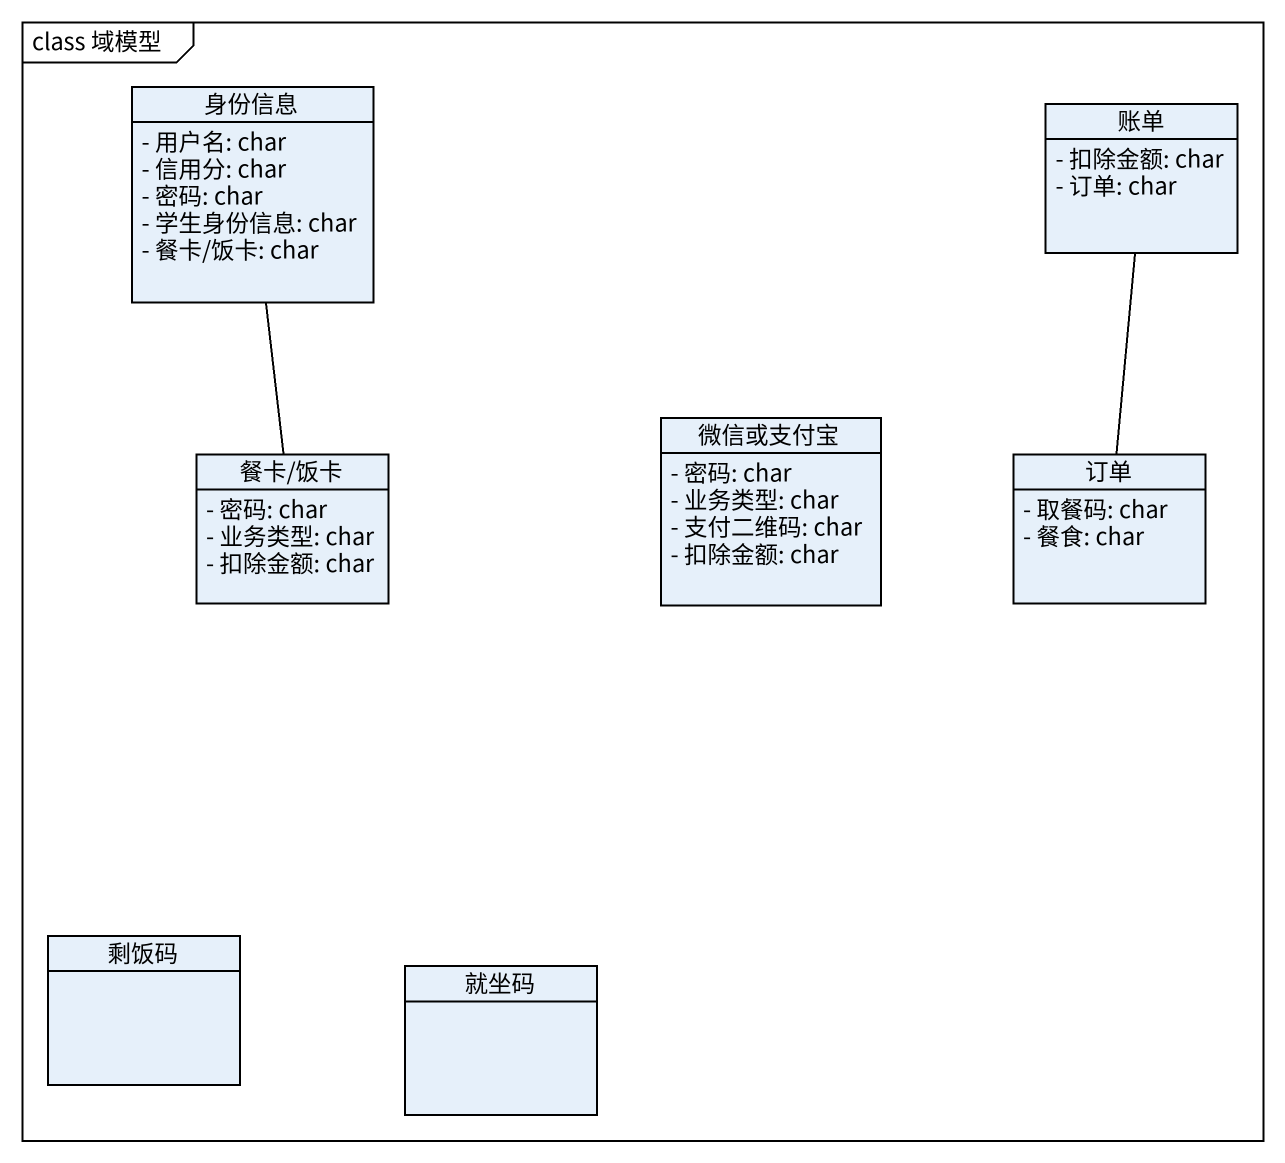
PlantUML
@startuml
mainframe class 域模型
hide circle
hide empty members
skinparam classAttributeIconSize 0
class 身份信息 {
  - 用户名: char
  - 信用分: char
  - 密码: char
  - 学生身份信息: char
  - 餐卡/饭卡: char
}
class 账单 {
  - 扣除金额: char
  - 订单: char
}
class 微信或支付宝 {
  - 密码: char
  - 业务类型: char
  - 支付二维码: char
  - 扣除金额: char
}
class "餐卡/饭卡" as 餐卡_饭卡 {
  - 密码: char
  - 业务类型: char
  - 扣除金额: char
}
class 订单 {
  - 取餐码: char
  - 餐食: char
}
class 剩饭码
class 就坐码
身份信息 -- 餐卡_饭卡
账单 -- 订单
@enduml
